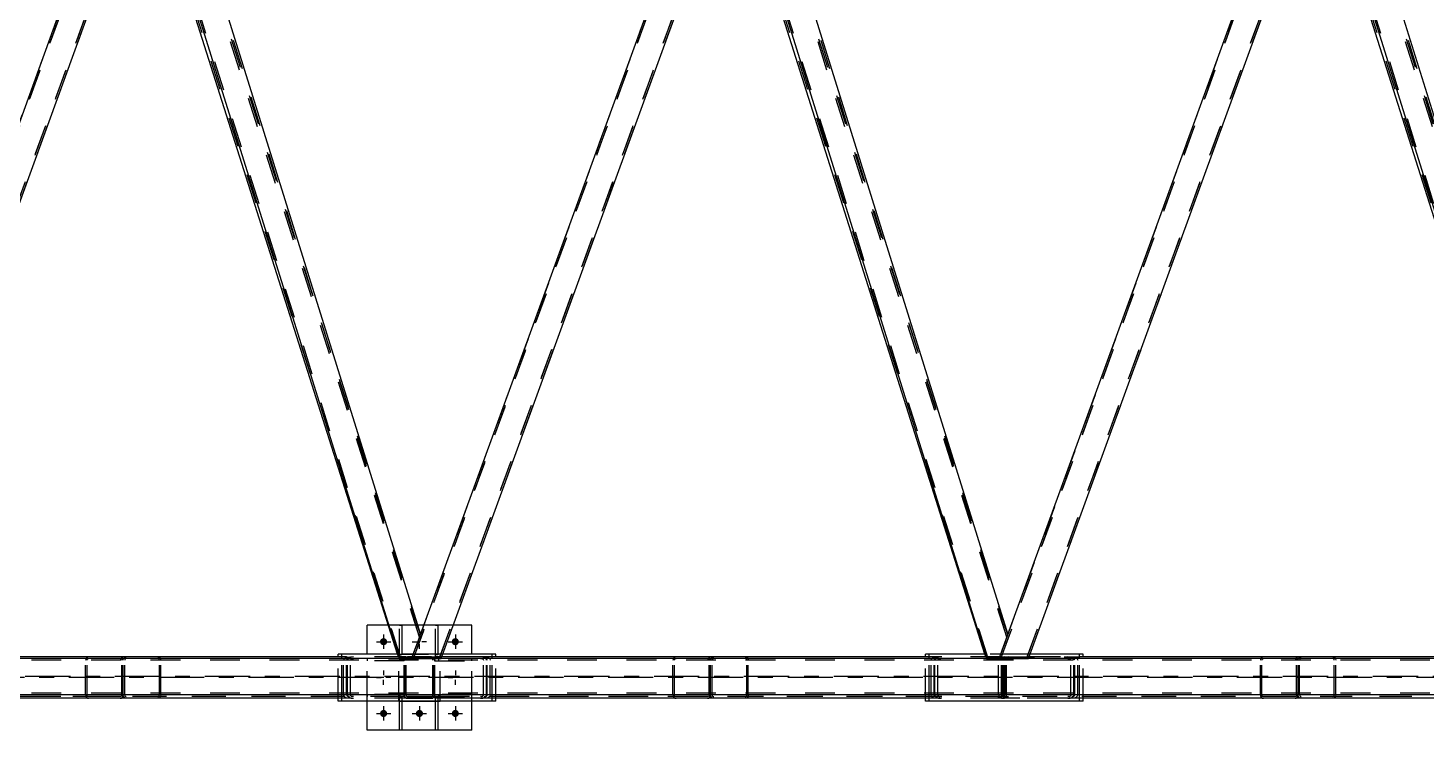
# Model space of a CAD drawing. Header units: millimetres. Extents: x -857 to 332, y -866 to -25.
# Drawn here: x 70.5 to 162.6, y -117.5 to -71.3 of the extents above; entities that cross this region are included whole.
import ezdxf

# ---------------------------------------------------------------- set-up
doc = ezdxf.new("R2010")
doc.units = ezdxf.units.MM
doc.linetypes.add('DXK_LINE_DOT2', pattern=[3.9198, 1.9599, -1.9599])
doc.linetypes.add('DXK_LINE_DOT3', pattern=[5.9187, 2.979, -0.9799, 0.9799, -0.9799])

# ---------------------------------------------------------------- blocks, each defined once
blk = doc.blocks.new('Part-570386455-10797 - 10439')
at = {"color": 7, "linetype": 'DXK_LINE_DOT2'}
for p, q in [((76.767, -58.637), (57.08, -112.728)), ((57.196, -112.728), (76.883, -58.637)), ((58.899, -112.728), (78.586, -58.637)), ((59.015, -112.728), (78.702, -58.637)), ((78.702, -58.637), (76.767, -58.637)), ((76.785, -58.637), (76.767, -58.637)), ((57.08, -112.728), (59.015, -112.728))]:
    blk.add_line(p, q, dxfattribs=at)
blk = doc.blocks.new('Part-570386455-10790 - 10439')
at = {"color": 2, "linetype": 'Continuous'}
for p, q in [((91.137, -112.546), (90.888, -112.546)), ((90.888, -112.728), (90.888, -112.546)), ((101.277, -112.546), (101.029, -112.546)), ((101.277, -112.728), (101.277, -112.546)), ((90.888, -115.637), (90.888, -115.455)), ((91.137, -115.637), (90.888, -115.637)), ((101.277, -115.637), (101.029, -115.637)), ((101.277, -115.637), (101.277, -115.455))]:
    blk.add_line(p, q, dxfattribs=at)
at = {"color": 7, "linetype": 'DXK_LINE_DOT2'}
for p, q in [((90.888, -115.455), (90.888, -112.728)), ((101.029, -112.546), (91.137, -112.546)), ((101.277, -115.455), (101.277, -112.728)), ((101.029, -115.637), (91.137, -115.637))]:
    blk.add_line(p, q, dxfattribs=at)
blk = doc.blocks.new('Bolt-570386455-10560 - 10439')
at = {"linetype": 'Continuous'}
for points in [[(94.121, -111.73, -1), (93.648, -111.73, -1)], [(98.848, -111.73, -1), (98.375, -111.73, -1)], [(94.121, -116.457, -1), (93.648, -116.457, -1)], [(96.485, -116.457, -1), (96.012, -116.457, -1)], [(98.848, -116.457, -1), (98.375, -116.457, -1)]]:
    blk.add_hatch(color=1, dxfattribs=at).paths.add_polyline_path(points)
at = {"color": 1, "linetype": 'Continuous'}
for p, q in [((93.885, -111.257), (93.885, -112.202)), ((96.248, -111.257), (96.248, -111.572)), ((98.612, -111.257), (98.612, -112.202)), ((93.412, -111.73), (94.357, -111.73)), ((95.775, -111.73), (96.09, -111.73)), ((96.248, -112.202), (96.248, -111.887)), ((96.721, -111.73), (96.406, -111.73)), ((98.139, -111.73), (99.085, -111.73)), ((93.412, -114.093), (93.727, -114.093)), ((93.885, -113.62), (93.885, -113.935)), ((94.357, -114.093), (94.042, -114.093)), ((98.139, -114.093), (98.454, -114.093)), ((98.612, -113.62), (98.612, -113.935)), ((99.085, -114.093), (98.77, -114.093)), ((93.885, -114.566), (93.885, -114.251)), ((98.612, -114.566), (98.612, -114.251)), ((93.885, -115.984), (93.885, -116.93)), ((96.248, -115.984), (96.248, -116.93)), ((98.612, -115.984), (98.612, -116.93)), ((93.412, -116.457), (94.357, -116.457)), ((95.775, -116.457), (96.721, -116.457)), ((98.139, -116.457), (99.085, -116.457))]:
    blk.add_line(p, q, dxfattribs=at)
blk = doc.blocks.new('Part-570386455-11320 - 10439')
at = {"color": 7, "linetype": 'DXK_LINE_DOT2'}
for p, q in [((94.885, -115.637), (94.885, -112.548)), ((94.885, -112.548), (97.612, -112.548)), ((97.612, -115.637), (97.612, -112.548))]:
    blk.add_line(p, q, dxfattribs=at)
at = {"color": 2, "linetype": 'Continuous'}
for p, q in [((94.885, -115.639), (94.885, -115.637)), ((94.885, -115.639), (97.612, -115.639)), ((97.612, -115.639), (97.612, -115.637))]:
    blk.add_line(p, q, dxfattribs=at)
blk = doc.blocks.new('Part-570386455-11356 - 10439')
at = {"color": 2, "linetype": 'Continuous'}
for p, q in [((94.815, -112.546), (91.137, -112.546)), ((91.137, -112.827), (91.137, -112.546)), ((101.029, -112.546), (97.778, -112.546)), ((101.029, -112.827), (101.029, -112.546)), ((91.137, -115.637), (91.137, -115.227)), ((101.029, -115.637), (91.137, -115.637)), ((101.029, -115.637), (101.029, -115.227))]:
    blk.add_line(p, q, dxfattribs=at)
at = {"color": 7, "linetype": 'DXK_LINE_DOT2'}
for p, q in [((91.137, -115.227), (91.137, -112.827)), ((97.778, -112.546), (94.815, -112.546)), ((101.029, -115.227), (101.029, -112.827))]:
    blk.add_line(p, q, dxfattribs=at)
blk = doc.blocks.new('Part-570386455-10721 - 10439')
at = {"color": 7, "linetype": 'DXK_LINE_DOT2'}
for p, q in [((94.942, -115.639), (94.942, -115.35)), ((94.942, -115.35), (95.088, -115.35)), ((94.942, -115.622), (95.088, -115.622)), ((95.088, -115.35), (95.088, -115.639))]:
    blk.add_line(p, q, dxfattribs=at)
at = {"color": 2, "linetype": 'Continuous'}
for p, q in [((94.942, -117.548), (94.942, -115.639)), ((95.088, -115.639), (95.087, -117.548)), ((95.087, -117.548), (94.942, -117.548))]:
    blk.add_line(p, q, dxfattribs=at)
blk = doc.blocks.new('Part-570386455-10749 - 10439')
at = {"color": 7, "linetype": 'DXK_LINE_DOT2'}
for p, q in [((154.162, -58.637), (134.474, -112.728)), ((134.591, -112.728), (154.278, -58.637)), ((136.293, -112.728), (155.981, -58.637)), ((136.409, -112.728), (156.097, -58.637)), ((156.097, -58.637), (154.162, -58.637)), ((154.18, -58.637), (154.162, -58.637)), ((134.474, -112.728), (136.409, -112.728))]:
    blk.add_line(p, q, dxfattribs=at)
blk = doc.blocks.new('Part-570386455-10867 - 10439')
at = {"color": 2, "linetype": 'Continuous'}
for p, q in [((280.406, -112.827), (-35.107, -112.827)), ((280.406, -115.227), (-35.107, -115.227))]:
    blk.add_line(p, q, dxfattribs=at)
at = {"color": 7, "linetype": 'DXK_LINE_DOT2'}
for p, q in [((280.406, -112.936), (-35.107, -112.936)), ((280.406, -115.118), (-35.107, -115.118))]:
    blk.add_line(p, q, dxfattribs=at)
at = {"color": 7, "linetype": 'DXK_LINE_DOT3'}
blk.add_line((280.406, -114.027), (-35.107, -114.027), dxfattribs=at)
blk = doc.blocks.new('Part-570386455-10750 - 10439')
at = {"color": 7, "linetype": 'DXK_LINE_DOT2'}
for p, q in [((115.465, -58.637), (95.777, -112.728)), ((95.893, -112.728), (115.581, -58.637)), ((97.596, -112.728), (117.283, -58.637)), ((97.712, -112.728), (117.399, -58.637)), ((117.399, -58.637), (115.465, -58.637)), ((115.482, -58.637), (115.465, -58.637)), ((95.777, -112.728), (97.712, -112.728))]:
    blk.add_line(p, q, dxfattribs=at)
blk = doc.blocks.new('Part-570386455-10755 - 10439')
at = {"color": 7, "linetype": 'DXK_LINE_DOT2'}
for p, q in [((57.16, -112.827), (77.214, -57.727)), ((58.862, -112.827), (78.917, -57.727)), ((78.33, -59.659), (79.033, -57.727)), ((57.044, -112.827), (57.618, -111.25)), ((57.044, -112.827), (58.978, -112.827))]:
    blk.add_line(p, q, dxfattribs=at)
at = {"color": 2, "linetype": 'Continuous'}
for p, q in [((57.618, -111.25), (77.098, -57.727)), ((79.033, -57.727), (77.098, -57.727)), ((58.978, -112.827), (78.33, -59.659))]:
    blk.add_line(p, q, dxfattribs=at)
blk = doc.blocks.new('Part-570386455-11159 - 10439')
at = {"color": 7, "linetype": 'DXK_LINE_DOT2'}
for p, q in [((117.399, -58.637), (116.869, -60.094)), ((118.314, -58.637), (117.399, -58.637)), ((134.944, -111.439), (118.2, -58.637)), ((135.005, -111.271), (118.314, -58.637)), ((133.674, -112.728), (116.93, -59.926)), ((134.474, -112.728), (135.005, -111.271)), ((133.56, -112.728), (133.502, -112.546)), ((133.56, -112.728), (134.474, -112.728))]:
    blk.add_line(p, q, dxfattribs=at)
at = {"color": 2, "linetype": 'Continuous'}
blk.add_line((133.502, -112.546), (116.869, -60.094), dxfattribs=at)
blk = doc.blocks.new('Part-570386455-10793 - 10439')
at = {"color": 2, "linetype": 'Continuous'}
for p, q in [((129.834, -112.546), (129.586, -112.546)), ((129.586, -112.728), (129.586, -112.546)), ((139.975, -112.546), (139.726, -112.546)), ((139.975, -112.728), (139.975, -112.546)), ((129.586, -115.637), (129.586, -115.455)), ((129.834, -115.637), (129.586, -115.637)), ((139.975, -115.637), (139.726, -115.637)), ((139.975, -115.637), (139.975, -115.455))]:
    blk.add_line(p, q, dxfattribs=at)
at = {"color": 7, "linetype": 'DXK_LINE_DOT2'}
for p, q in [((129.586, -115.455), (129.586, -112.728)), ((139.726, -112.546), (129.834, -112.546)), ((139.975, -115.455), (139.975, -112.728)), ((139.726, -115.637), (129.834, -115.637)), ((139.975, -115.455), (139.975, -115.438))]:
    blk.add_line(p, q, dxfattribs=at)
blk = doc.blocks.new('Part-570386455-10808 - 10439')
at = {"color": 2, "linetype": 'Continuous'}
for p, q in [((155.848, -59.321), (156.428, -57.727)), ((156.428, -57.727), (157.027, -57.727)), ((157.027, -57.727), (173.71, -111.25)), ((155.848, -59.321), (155.725, -59.659)), ((155.725, -59.659), (172.297, -112.827)), ((173.136, -112.827), (173.71, -111.25))]:
    blk.add_line(p, q, dxfattribs=at)
at = {"color": 7, "linetype": 'DXK_LINE_DOT2'}
for p, q in [((173.648, -111.419), (156.913, -57.727)), ((155.734, -59.634), (155.848, -59.321)), ((172.411, -112.827), (155.786, -59.49)), ((172.297, -112.827), (173.136, -112.827))]:
    blk.add_line(p, q, dxfattribs=at)
blk = doc.blocks.new('Part-570386455-10813 - 10439')
at = {"color": 2, "linetype": 'Continuous'}
for p, q in [((117.15, -59.321), (117.731, -57.727)), ((117.731, -57.727), (118.33, -57.727)), ((118.33, -57.727), (135.012, -111.25)), ((117.15, -59.321), (117.027, -59.659)), ((117.027, -59.659), (133.6, -112.827)), ((134.438, -112.827), (135.012, -111.25))]:
    blk.add_line(p, q, dxfattribs=at)
at = {"color": 7, "linetype": 'DXK_LINE_DOT2'}
for p, q in [((134.951, -111.419), (118.215, -57.727)), ((117.037, -59.634), (117.15, -59.321)), ((133.714, -112.827), (117.089, -59.49)), ((133.6, -112.827), (134.438, -112.827))]:
    blk.add_line(p, q, dxfattribs=at)
blk = doc.blocks.new('Part-570386455-10818 - 10439')
at = {"color": 2, "linetype": 'Continuous'}
for p, q in [((78.453, -59.321), (79.033, -57.727)), ((79.033, -57.727), (79.632, -57.727)), ((79.632, -57.727), (96.315, -111.25)), ((78.453, -59.321), (78.33, -59.659)), ((78.33, -59.659), (94.902, -112.827)), ((95.741, -112.827), (96.315, -111.25))]:
    blk.add_line(p, q, dxfattribs=at)
at = {"color": 7, "linetype": 'DXK_LINE_DOT2'}
for p, q in [((96.253, -111.419), (79.518, -57.727)), ((78.339, -59.634), (78.453, -59.321)), ((95.017, -112.827), (78.391, -59.49)), ((94.902, -112.827), (95.741, -112.827))]:
    blk.add_line(p, q, dxfattribs=at)
blk = doc.blocks.new('Part-570386455-10843 - 10439')
at = {"color": 7, "linetype": 'DXK_LINE_DOT2'}
for p, q in [((134.554, -112.827), (154.609, -57.727)), ((136.257, -112.827), (156.312, -57.727)), ((155.725, -59.659), (156.428, -57.727)), ((134.438, -112.827), (135.012, -111.25)), ((134.438, -112.827), (136.373, -112.827))]:
    blk.add_line(p, q, dxfattribs=at)
at = {"color": 2, "linetype": 'Continuous'}
for p, q in [((135.012, -111.25), (154.493, -57.727)), ((156.428, -57.727), (154.493, -57.727)), ((136.373, -112.827), (155.725, -59.659))]:
    blk.add_line(p, q, dxfattribs=at)
blk = doc.blocks.new('Part-570386455-10848 - 10439')
at = {"color": 7, "linetype": 'DXK_LINE_DOT2'}
for p, q in [((95.857, -112.827), (115.912, -57.727)), ((97.56, -112.827), (117.614, -57.727)), ((117.027, -59.659), (117.731, -57.727)), ((95.741, -112.827), (96.315, -111.25)), ((95.741, -112.827), (97.676, -112.827))]:
    blk.add_line(p, q, dxfattribs=at)
at = {"color": 2, "linetype": 'Continuous'}
for p, q in [((96.315, -111.25), (115.796, -57.727)), ((117.731, -57.727), (115.796, -57.727)), ((97.676, -112.827), (117.027, -59.659))]:
    blk.add_line(p, q, dxfattribs=at)
blk = doc.blocks.new('Part-570386455-10851 - 10439')
at = {"color": 7, "linetype": 'DXK_LINE_DOT2'}
for p, q in [((95.248, -112.839), (92.794, -112.839)), ((92.794, -112.839), (92.794, -112.984)), ((95.248, -112.984), (92.794, -112.984)), ((94.975, -112.984), (94.975, -112.839)), ((95.248, -112.984), (95.248, -112.839))]:
    blk.add_line(p, q, dxfattribs=at)
blk = doc.blocks.new('Part-570386455-11245 - 10439')
at = {"color": 7, "linetype": 'DXK_LINE_DOT2'}
for p, q in [((115.431, -112.946), (115.447, -112.862)), ((115.431, -115.227), (115.431, -112.946)), ((115.447, -112.862), (115.468, -112.827)), ((115.538, -112.904), (115.531, -112.946)), ((115.531, -115.237), (115.531, -112.946)), ((115.56, -112.869), (115.538, -112.904)), ((115.592, -112.845), (115.56, -112.869)), ((115.63, -112.837), (115.592, -112.845)), ((134.582, -112.837), (115.63, -112.837)), ((117.714, -112.728), (117.79, -112.744)), ((117.752, -112.845), (117.714, -112.837)), ((117.785, -112.869), (117.752, -112.845)), ((117.806, -112.904), (117.785, -112.869)), ((117.79, -112.744), (117.855, -112.792)), ((117.814, -112.946), (117.806, -112.904)), ((117.814, -115.237), (117.814, -112.946)), ((117.855, -112.792), (117.898, -112.862)), ((117.898, -112.862), (117.913, -112.946)), ((117.913, -115.237), (117.913, -112.946)), ((134.582, -112.728), (129.834, -112.728)), ((130.228, -112.862), (130.198, -112.946)), ((130.198, -115.237), (130.198, -112.946)), ((130.396, -112.946), (130.411, -112.904)), ((130.396, -115.237), (130.396, -112.946)), ((130.595, -112.728), (130.443, -112.744)), ((130.519, -112.845), (130.595, -112.837)), ((134.4, -112.837), (134.4, -112.728)), ((134.658, -112.744), (134.582, -112.728)), ((134.582, -112.837), (134.62, -112.845)), ((134.62, -112.845), (134.652, -112.869)), ((134.652, -112.869), (134.673, -112.904)), ((134.722, -112.792), (134.658, -112.744)), ((134.673, -112.904), (134.681, -112.946)), ((134.681, -115.237), (134.681, -112.946)), ((134.765, -112.862), (134.722, -112.792)), ((134.78, -112.946), (134.765, -112.862)), ((134.78, -115.237), (134.78, -112.946)), ((115.531, -115.237), (115.538, -115.279)), ((115.538, -115.279), (115.56, -115.314)), ((115.56, -115.314), (115.592, -115.338)), ((115.592, -115.338), (115.63, -115.346)), ((134.582, -115.346), (115.63, -115.346)), ((117.714, -115.346), (117.752, -115.338)), ((117.79, -115.438), (117.714, -115.455)), ((117.752, -115.338), (117.785, -115.314)), ((117.785, -115.314), (117.806, -115.279)), ((117.855, -115.391), (117.79, -115.438)), ((117.806, -115.279), (117.814, -115.237)), ((117.898, -115.32), (117.855, -115.391)), ((117.913, -115.237), (117.898, -115.32)), ((134.582, -115.455), (129.834, -115.455)), ((130.198, -115.237), (130.228, -115.32)), ((130.411, -115.279), (130.396, -115.237)), ((130.443, -115.438), (130.595, -115.455)), ((130.595, -115.346), (130.519, -115.338)), ((134.4, -115.455), (134.4, -115.346)), ((134.62, -115.338), (134.582, -115.346)), ((134.582, -115.455), (134.658, -115.438)), ((134.652, -115.314), (134.62, -115.338)), ((134.673, -115.279), (134.652, -115.314)), ((134.658, -115.438), (134.722, -115.391)), ((134.681, -115.237), (134.673, -115.279)), ((134.722, -115.391), (134.765, -115.32)), ((134.765, -115.32), (134.78, -115.237))]:
    blk.add_line(p, q, dxfattribs=at)
at = {"color": 2, "linetype": 'Continuous'}
for p, q in [((115.468, -112.827), (115.49, -112.792)), ((115.49, -112.792), (115.554, -112.744)), ((115.554, -112.744), (115.63, -112.728)), ((129.834, -112.728), (115.63, -112.728)), ((115.431, -115.237), (115.431, -115.227)), ((115.447, -115.32), (115.431, -115.237)), ((115.49, -115.391), (115.447, -115.32)), ((115.554, -115.438), (115.49, -115.391)), ((115.63, -115.455), (115.554, -115.438)), ((129.834, -115.455), (115.63, -115.455))]:
    blk.add_line(p, q, dxfattribs=at)
at = {"color": 7, "linetype": 'DXK_LINE_DOT2'}
for centre, radius, start, end in [((130.504, -113.111), 0.371, 99.51817, 138.06377), ((130.549, -113.028), 0.186, 99.51817, 138.06377), ((130.504, -115.072), 0.371, 221.9362, 260.4818), ((130.549, -115.154), 0.186, 221.9362, 260.4818)]:
    blk.add_arc(centre, radius, start, end, dxfattribs=at)
blk = doc.blocks.new('Part-570386455-10854 - 10439')
at = {"color": 7, "linetype": 'DXK_LINE_DOT2'}
for p, q in [((95.248, -115.202), (92.794, -115.202)), ((92.794, -115.202), (92.794, -115.348)), ((95.248, -115.348), (92.794, -115.348)), ((94.975, -115.348), (94.975, -115.202)), ((95.248, -115.348), (95.248, -115.202))]:
    blk.add_line(p, q, dxfattribs=at)
blk = doc.blocks.new('Part-570386455-10857 - 10439')
at = {"color": 2, "linetype": 'Continuous'}
for p, q in [((94.2, -110.639), (92.794, -110.639)), ((92.794, -112.546), (92.794, -110.639)), ((96.538, -110.639), (96.125, -110.639)), ((99.703, -110.639), (98.472, -110.639)), ((99.703, -112.546), (99.703, -110.639)), ((92.794, -117.548), (92.794, -115.637)), ((99.703, -117.548), (99.703, -115.637)), ((99.703, -117.548), (92.794, -117.548))]:
    blk.add_line(p, q, dxfattribs=at)
at = {"color": 7, "linetype": 'DXK_LINE_DOT2'}
for p, q in [((96.125, -110.639), (94.2, -110.639)), ((98.472, -110.639), (96.538, -110.639)), ((92.794, -115.637), (92.794, -112.546)), ((99.703, -115.637), (99.703, -112.546))]:
    blk.add_line(p, q, dxfattribs=at)
blk = doc.blocks.new('Part-570386455-10868 - 10439')
at = {"color": 7, "linetype": 'DXK_LINE_DOT2'}
for p, q in [((279.212, -112.837), (-35.107, -112.837)), ((256.067, -112.728), (-25.204, -112.728)), ((279.212, -115.346), (-35.107, -115.346)), ((256.067, -115.455), (-25.204, -115.455))]:
    blk.add_line(p, q, dxfattribs=at)
at = {"color": 7, "linetype": 'DXK_LINE_DOT3'}
blk.add_line((289.212, -114.091), (-35.107, -114.091), dxfattribs=at)
blk = doc.blocks.new('Part-570386455-10883 - 10439')
at = {"color": 7, "linetype": 'DXK_LINE_DOT2'}
for p, q in [((95.254, -112.921), (95.248, -112.948)), ((95.248, -112.948), (95.254, -112.921)), ((95.248, -115.239), (95.248, -112.948)), ((95.265, -112.864), (95.254, -112.921)), ((95.254, -112.921), (95.265, -112.864)), ((95.366, -112.906), (95.357, -112.948)), ((95.357, -115.239), (95.357, -112.948)), ((95.389, -112.871), (95.366, -112.906)), ((95.466, -112.73), (95.383, -112.746)), ((95.383, -112.746), (95.466, -112.73)), ((95.425, -112.847), (95.389, -112.871)), ((95.466, -112.839), (95.425, -112.847)), ((97.03, -112.73), (95.466, -112.73)), ((97.03, -112.839), (95.466, -112.839)), ((97.113, -112.746), (97.03, -112.73)), ((97.03, -112.73), (97.113, -112.746)), ((97.072, -112.847), (97.03, -112.839)), ((97.107, -112.871), (97.072, -112.847)), ((97.131, -112.906), (97.107, -112.871)), ((97.139, -112.948), (97.131, -112.906)), ((97.139, -115.239), (97.139, -112.948)), ((97.248, -112.948), (97.232, -112.864)), ((97.232, -112.864), (97.248, -112.948)), ((97.248, -115.239), (97.248, -112.948)), ((95.248, -115.239), (95.265, -115.322)), ((95.265, -115.322), (95.248, -115.239)), ((95.357, -115.239), (95.366, -115.28)), ((95.366, -115.28), (95.389, -115.316)), ((95.383, -115.44), (95.466, -115.457)), ((95.466, -115.457), (95.383, -115.44)), ((95.389, -115.316), (95.425, -115.339)), ((95.425, -115.339), (95.466, -115.348)), ((97.03, -115.348), (95.466, -115.348)), ((97.03, -115.457), (95.466, -115.457)), ((97.03, -115.348), (97.072, -115.339)), ((97.03, -115.457), (97.113, -115.44)), ((97.113, -115.44), (97.03, -115.457)), ((97.072, -115.339), (97.107, -115.316)), ((97.107, -115.316), (97.131, -115.28)), ((97.131, -115.28), (97.139, -115.239)), ((97.232, -115.322), (97.248, -115.239)), ((97.248, -115.239), (97.232, -115.322))]:
    blk.add_line(p, q, dxfattribs=at)
at = {"color": 7, "linetype": 'DXK_LINE_DOT3'}
blk.add_line((96.248, -114.093), (96.248, -114.093), dxfattribs=at)
at = {"color": 7, "linetype": 'DXK_LINE_DOT2'}
for centre, start, end in [((95.466, -112.948), 112.49999, 157.49999), ((95.466, -112.948), 112.49999, 157.49999), ((97.03, -112.948), 22.49999, 67.49999), ((97.03, -112.948), 22.49999, 67.49999), ((95.466, -115.239), 202.49999, 247.49999), ((95.466, -115.239), 202.49999, 247.49999), ((97.03, -115.239), 292.49999, 337.49999), ((97.03, -115.239), 292.49999, 337.49999)]:
    blk.add_arc(centre, 0.218, start, end, dxfattribs=at)
blk = doc.blocks.new('Part-570386455-10907 - 10439')
at = {"color": 7, "linetype": 'DXK_LINE_DOT2'}
for p, q in [((97.306, -115.639), (97.306, -115.35)), ((97.306, -115.35), (97.451, -115.35)), ((97.306, -115.622), (97.451, -115.622)), ((97.451, -115.35), (97.451, -115.639))]:
    blk.add_line(p, q, dxfattribs=at)
at = {"color": 2, "linetype": 'Continuous'}
for p, q in [((97.306, -117.548), (97.306, -115.639)), ((97.451, -115.639), (97.451, -117.548)), ((97.451, -117.548), (97.306, -117.548))]:
    blk.add_line(p, q, dxfattribs=at)
blk = doc.blocks.new('Part-570386455-10913 - 10439')
at = {"color": 7, "linetype": 'DXK_LINE_DOT2'}
for p, q in [((97.306, -112.84), (97.306, -110.639)), ((97.306, -110.639), (97.451, -110.639)), ((97.451, -110.639), (97.451, -112.84)), ((97.306, -112.568), (97.451, -112.568)), ((97.451, -112.84), (97.306, -112.84))]:
    blk.add_line(p, q, dxfattribs=at)
blk = doc.blocks.new('Part-570386455-10916 - 10439')
at = {"color": 7, "linetype": 'DXK_LINE_DOT2'}
for p, q in [((94.942, -112.84), (94.942, -110.639)), ((94.942, -110.639), (95.087, -110.639)), ((95.087, -110.639), (95.087, -112.84)), ((94.942, -112.568), (95.087, -112.568)), ((95.087, -112.84), (94.942, -112.84))]:
    blk.add_line(p, q, dxfattribs=at)
blk = doc.blocks.new('Part-570386455-10919 - 10439')
at = {"color": 7, "linetype": 'DXK_LINE_DOT2'}
for p, q in [((99.703, -112.839), (97.248, -112.839)), ((97.248, -112.839), (97.248, -112.984)), ((97.248, -112.984), (99.703, -112.984)), ((97.521, -112.984), (97.521, -112.839)), ((99.703, -112.984), (99.703, -112.839))]:
    blk.add_line(p, q, dxfattribs=at)
blk = doc.blocks.new('Part-570386455-10922 - 10439')
at = {"color": 7, "linetype": 'DXK_LINE_DOT2'}
for p, q in [((99.703, -115.202), (97.248, -115.202)), ((97.248, -115.202), (97.248, -115.348)), ((97.248, -115.348), (99.703, -115.348)), ((97.521, -115.348), (97.521, -115.202)), ((99.703, -115.348), (99.703, -115.202))]:
    blk.add_line(p, q, dxfattribs=at)
blk = doc.blocks.new('Part-570386455-11072 - 10439')
at = {"color": 7, "linetype": 'DXK_LINE_DOT2'}
for p, q in [((95.27, -112.864), (95.254, -112.948)), ((95.254, -112.948), (95.27, -112.864)), ((95.254, -115.239), (95.254, -112.948)), ((95.371, -112.906), (95.363, -112.948)), ((95.363, -115.239), (95.363, -112.948)), ((95.395, -112.871), (95.371, -112.906)), ((95.472, -112.73), (95.388, -112.746)), ((95.388, -112.746), (95.472, -112.73)), ((95.43, -112.847), (95.395, -112.871)), ((95.472, -112.839), (95.43, -112.847)), ((95.472, -112.73), (97.035, -112.73)), ((95.472, -112.73), (97.035, -112.73)), ((95.472, -112.839), (97.035, -112.839)), ((97.035, -112.839), (95.472, -112.839)), ((97.119, -112.746), (97.035, -112.73)), ((97.035, -112.73), (97.119, -112.746)), ((97.077, -112.847), (97.035, -112.839)), ((97.113, -112.871), (97.077, -112.847)), ((97.136, -112.906), (97.113, -112.871)), ((97.144, -112.948), (97.136, -112.906)), ((97.144, -115.239), (97.144, -112.948)), ((97.254, -112.948), (97.237, -112.864)), ((97.237, -112.864), (97.254, -112.948)), ((97.254, -115.239), (97.254, -112.948)), ((95.254, -115.239), (95.27, -115.322)), ((95.27, -115.322), (95.254, -115.239)), ((95.363, -115.239), (95.371, -115.28)), ((95.371, -115.28), (95.395, -115.316)), ((95.388, -115.44), (95.472, -115.457)), ((95.472, -115.457), (95.388, -115.44)), ((95.395, -115.316), (95.43, -115.339)), ((95.43, -115.339), (95.472, -115.348)), ((95.472, -115.348), (97.035, -115.348)), ((95.472, -115.348), (97.035, -115.348)), ((95.472, -115.457), (97.035, -115.457)), ((95.472, -115.457), (97.035, -115.457)), ((97.035, -115.348), (97.077, -115.339)), ((97.035, -115.457), (97.119, -115.44)), ((97.119, -115.44), (97.035, -115.457)), ((97.077, -115.339), (97.113, -115.316)), ((97.113, -115.316), (97.136, -115.28)), ((97.136, -115.28), (97.144, -115.239)), ((97.237, -115.322), (97.254, -115.239)), ((97.254, -115.239), (97.237, -115.322))]:
    blk.add_line(p, q, dxfattribs=at)
for centre, start, end in [((95.472, -112.948), 112.49999, 157.49999), ((95.472, -112.948), 112.49999, 157.49999), ((97.035, -112.948), 22.49999, 67.49999), ((97.035, -112.948), 22.49999, 67.49999), ((95.472, -115.239), 202.49999, 247.49999), ((95.472, -115.239), 202.49999, 247.49999), ((97.035, -115.239), 292.49999, 337.49999), ((97.035, -115.239), 292.49999, 337.49999)]:
    blk.add_arc(centre, 0.218, start, end, dxfattribs=at)
blk = doc.blocks.new('Part-570386455-11133 - 10439')
at = {"color": 7, "linetype": 'DXK_LINE_DOT2'}
for p, q in [((76.734, -112.946), (76.749, -112.862)), ((76.734, -115.227), (76.734, -112.946)), ((76.749, -112.862), (76.771, -112.827)), ((76.841, -112.904), (76.833, -112.946)), ((76.833, -115.237), (76.833, -112.946)), ((76.862, -112.869), (76.841, -112.904)), ((76.895, -112.845), (76.862, -112.869)), ((76.933, -112.837), (76.895, -112.845)), ((95.254, -112.837), (76.933, -112.837)), ((79.017, -112.728), (79.093, -112.744)), ((79.055, -112.845), (79.017, -112.837)), ((79.087, -112.869), (79.055, -112.845)), ((79.109, -112.904), (79.087, -112.869)), ((79.093, -112.744), (79.157, -112.792)), ((79.116, -112.946), (79.109, -112.904)), ((79.116, -115.237), (79.116, -112.946)), ((79.157, -112.792), (79.2, -112.862)), ((79.2, -112.862), (79.215, -112.946)), ((79.215, -115.237), (79.215, -112.946)), ((95.254, -112.728), (91.137, -112.728)), ((91.53, -112.862), (91.5, -112.946)), ((91.5, -115.237), (91.5, -112.946)), ((91.699, -112.946), (91.714, -112.904)), ((91.699, -115.237), (91.699, -112.946)), ((91.897, -112.728), (91.745, -112.744)), ((91.821, -112.845), (91.897, -112.837)), ((95.254, -115.455), (95.254, -112.728)), ((76.833, -115.237), (76.841, -115.279)), ((76.841, -115.279), (76.862, -115.314)), ((76.862, -115.314), (76.895, -115.338)), ((76.895, -115.338), (76.933, -115.346)), ((95.254, -115.346), (76.933, -115.346)), ((79.017, -115.346), (79.055, -115.338)), ((79.093, -115.438), (79.017, -115.455)), ((79.055, -115.338), (79.087, -115.314)), ((79.087, -115.314), (79.109, -115.279)), ((79.157, -115.391), (79.093, -115.438)), ((79.109, -115.279), (79.116, -115.237)), ((79.2, -115.32), (79.157, -115.391)), ((79.215, -115.237), (79.2, -115.32)), ((95.254, -115.455), (91.137, -115.455)), ((91.5, -115.237), (91.53, -115.32)), ((91.714, -115.279), (91.699, -115.237)), ((91.745, -115.438), (91.897, -115.455)), ((91.897, -115.346), (91.821, -115.338))]:
    blk.add_line(p, q, dxfattribs=at)
at = {"color": 2, "linetype": 'Continuous'}
for p, q in [((76.771, -112.827), (76.792, -112.792)), ((76.792, -112.792), (76.857, -112.744)), ((76.857, -112.744), (76.933, -112.728)), ((91.137, -112.728), (76.933, -112.728)), ((76.734, -115.237), (76.734, -115.227)), ((76.749, -115.32), (76.734, -115.237)), ((76.792, -115.391), (76.749, -115.32)), ((76.857, -115.438), (76.792, -115.391)), ((76.933, -115.455), (76.857, -115.438)), ((91.137, -115.455), (76.933, -115.455))]:
    blk.add_line(p, q, dxfattribs=at)
at = {"color": 7, "linetype": 'DXK_LINE_DOT2'}
for centre, radius, start, end in [((91.807, -113.111), 0.371, 99.51817, 138.06377), ((91.852, -113.028), 0.186, 99.51817, 138.06377), ((91.807, -115.072), 0.371, 221.9362, 260.4818), ((91.852, -115.154), 0.186, 221.9362, 260.4818)]:
    blk.add_arc(centre, radius, start, end, dxfattribs=at)
blk = doc.blocks.new('Part-570386455-11158 - 10439')
at = {"color": 7, "linetype": 'DXK_LINE_DOT2'}
for p, q in [((78.702, -58.637), (78.172, -60.094)), ((79.617, -58.637), (78.702, -58.637)), ((96.246, -111.439), (79.503, -58.637)), ((96.307, -111.271), (79.617, -58.637)), ((94.977, -112.728), (78.233, -59.926)), ((95.777, -112.728), (96.307, -111.271)), ((94.862, -112.728), (94.804, -112.546)), ((94.862, -112.728), (95.777, -112.728))]:
    blk.add_line(p, q, dxfattribs=at)
at = {"color": 2, "linetype": 'Continuous'}
blk.add_line((94.804, -112.546), (78.172, -60.094), dxfattribs=at)
blk = doc.blocks.new('Part-570386455-11160 - 10439')
at = {"color": 7, "linetype": 'DXK_LINE_DOT2'}
for p, q in [((156.097, -58.637), (155.567, -60.094)), ((157.012, -58.637), (156.097, -58.637)), ((173.641, -111.439), (156.897, -58.637)), ((173.702, -111.271), (157.012, -58.637)), ((172.371, -112.728), (155.628, -59.926)), ((173.172, -112.728), (173.702, -111.271)), ((172.257, -112.728), (172.199, -112.546)), ((172.257, -112.728), (173.172, -112.728))]:
    blk.add_line(p, q, dxfattribs=at)
at = {"color": 2, "linetype": 'Continuous'}
blk.add_line((172.199, -112.546), (155.567, -60.094), dxfattribs=at)
blk = doc.blocks.new('Part-570386455-11192 - 10439')
at = {"color": 7, "linetype": 'DXK_LINE_DOT2'}
for p, q in [((134.78, -112.946), (134.795, -112.862)), ((134.78, -115.237), (134.78, -112.946)), ((134.795, -112.862), (134.838, -112.792)), ((134.838, -112.792), (134.903, -112.744)), ((134.887, -112.904), (134.879, -112.946)), ((134.879, -115.237), (134.879, -112.946)), ((134.905, -112.869), (134.887, -112.904)), ((134.903, -112.744), (134.912, -112.742)), ((134.969, -112.845), (134.905, -112.869)), ((134.905, -115.314), (134.905, -112.869)), ((135.045, -112.728), (134.912, -112.742)), ((134.912, -115.44), (134.912, -112.742)), ((135.045, -112.837), (134.969, -112.845)), ((153.93, -112.728), (135.045, -112.728)), ((153.93, -112.837), (135.045, -112.837)), ((139.214, -112.728), (139.366, -112.744)), ((139.29, -112.845), (139.214, -112.837)), ((139.413, -112.946), (139.397, -112.904)), ((139.413, -115.237), (139.413, -112.946)), ((139.581, -112.862), (139.611, -112.946)), ((139.611, -115.237), (139.611, -112.946)), ((151.663, -112.862), (151.647, -112.946)), ((151.647, -115.237), (151.647, -112.946)), ((151.706, -112.792), (151.663, -112.862)), ((151.77, -112.744), (151.706, -112.792)), ((151.747, -112.946), (151.754, -112.904)), ((151.747, -115.237), (151.747, -112.946)), ((151.754, -112.904), (151.776, -112.869)), ((151.846, -112.728), (151.77, -112.744)), ((151.776, -112.869), (151.808, -112.845)), ((151.808, -112.845), (151.846, -112.837)), ((154.006, -112.744), (153.93, -112.728)), ((153.93, -112.837), (153.968, -112.845)), ((153.968, -112.845), (154.001, -112.869)), ((154.001, -112.869), (154.022, -112.904)), ((154.071, -112.792), (154.006, -112.744)), ((154.022, -112.904), (154.03, -112.946)), ((154.03, -115.237), (154.03, -112.946)), ((154.114, -112.862), (154.071, -112.792)), ((154.129, -112.946), (154.114, -112.862)), ((154.129, -115.237), (154.129, -112.946)), ((134.795, -115.32), (134.78, -115.237)), ((134.838, -115.391), (134.795, -115.32)), ((134.903, -115.438), (134.838, -115.391)), ((134.879, -115.237), (134.887, -115.279)), ((134.887, -115.279), (134.905, -115.314)), ((134.912, -115.44), (134.903, -115.438)), ((134.905, -115.314), (134.969, -115.338)), ((135.045, -115.455), (134.912, -115.44)), ((134.969, -115.338), (135.045, -115.346)), ((153.93, -115.346), (135.045, -115.346)), ((153.93, -115.455), (135.045, -115.455)), ((139.214, -115.346), (139.29, -115.338)), ((139.366, -115.438), (139.214, -115.455)), ((139.397, -115.279), (139.413, -115.237)), ((139.611, -115.237), (139.581, -115.32)), ((151.647, -115.237), (151.663, -115.32)), ((151.663, -115.32), (151.706, -115.391)), ((151.706, -115.391), (151.77, -115.438)), ((151.754, -115.279), (151.747, -115.237)), ((151.776, -115.314), (151.754, -115.279)), ((151.77, -115.438), (151.846, -115.455)), ((151.808, -115.338), (151.776, -115.314)), ((151.846, -115.346), (151.808, -115.338)), ((153.968, -115.338), (153.93, -115.346)), ((153.93, -115.455), (154.006, -115.438)), ((154.001, -115.314), (153.968, -115.338)), ((154.022, -115.279), (154.001, -115.314)), ((154.006, -115.438), (154.071, -115.391)), ((154.03, -115.237), (154.022, -115.279)), ((154.071, -115.391), (154.114, -115.32)), ((154.114, -115.32), (154.129, -115.237))]:
    blk.add_line(p, q, dxfattribs=at)
for centre, radius, start, end in [((139.259, -113.028), 0.186, 41.9362, 80.4818), ((139.305, -113.111), 0.371, 41.9362, 80.4818), ((139.259, -115.154), 0.186, 279.51817, 318.06377), ((139.305, -115.072), 0.371, 279.51817, 318.06377)]:
    blk.add_arc(centre, radius, start, end, dxfattribs=at)
blk = doc.blocks.new('Part-570386455-11193 - 10439')
at = {"color": 7, "linetype": 'DXK_LINE_DOT2'}
for p, q in [((97.254, -115.455), (97.254, -112.728)), ((115.233, -112.728), (97.254, -112.728)), ((115.233, -112.837), (97.254, -112.837)), ((100.517, -112.728), (100.669, -112.744)), ((100.593, -112.845), (100.517, -112.837)), ((100.715, -112.946), (100.7, -112.904)), ((100.715, -115.237), (100.715, -112.946)), ((100.883, -112.862), (100.914, -112.946)), ((100.914, -115.237), (100.914, -112.946)), ((112.965, -112.862), (112.95, -112.946)), ((112.95, -115.237), (112.95, -112.946)), ((113.008, -112.792), (112.965, -112.862)), ((113.073, -112.744), (113.008, -112.792)), ((113.049, -112.946), (113.057, -112.904)), ((113.049, -115.237), (113.049, -112.946)), ((113.057, -112.904), (113.078, -112.869)), ((113.149, -112.728), (113.073, -112.744)), ((113.078, -112.869), (113.111, -112.845)), ((113.111, -112.845), (113.149, -112.837)), ((115.309, -112.744), (115.233, -112.728)), ((115.233, -112.837), (115.271, -112.845)), ((115.271, -112.845), (115.303, -112.869)), ((115.303, -112.869), (115.325, -112.904)), ((115.373, -112.792), (115.309, -112.744)), ((115.325, -112.904), (115.332, -112.946)), ((115.332, -115.237), (115.332, -112.946)), ((115.416, -112.862), (115.373, -112.792)), ((115.431, -112.946), (115.416, -112.862)), ((115.431, -115.237), (115.431, -112.946)), ((115.233, -115.346), (97.254, -115.346)), ((115.233, -115.455), (97.254, -115.455)), ((100.517, -115.346), (100.593, -115.338)), ((100.669, -115.438), (100.517, -115.455)), ((100.7, -115.279), (100.715, -115.237)), ((100.914, -115.237), (100.883, -115.32)), ((112.95, -115.237), (112.965, -115.32)), ((112.965, -115.32), (113.008, -115.391)), ((113.008, -115.391), (113.073, -115.438)), ((113.057, -115.279), (113.049, -115.237)), ((113.078, -115.314), (113.057, -115.279)), ((113.073, -115.438), (113.149, -115.455)), ((113.111, -115.338), (113.078, -115.314)), ((113.149, -115.346), (113.111, -115.338)), ((115.271, -115.338), (115.233, -115.346)), ((115.233, -115.455), (115.309, -115.438)), ((115.303, -115.314), (115.271, -115.338)), ((115.325, -115.279), (115.303, -115.314)), ((115.309, -115.438), (115.373, -115.391)), ((115.332, -115.237), (115.325, -115.279)), ((115.373, -115.391), (115.416, -115.32)), ((115.416, -115.32), (115.431, -115.237))]:
    blk.add_line(p, q, dxfattribs=at)
for centre, radius, start, end in [((100.562, -113.028), 0.186, 41.9362, 80.4818), ((100.607, -113.111), 0.371, 41.9362, 80.4818), ((100.562, -115.154), 0.186, 279.51817, 318.06377), ((100.607, -115.072), 0.371, 279.51817, 318.06377)]:
    blk.add_arc(centre, radius, start, end, dxfattribs=at)
blk = doc.blocks.new('Part-570386455-11196 - 10439')
at = {"color": 7, "linetype": 'DXK_LINE_DOT2'}
for p, q in [((57.385, -112.946), (57.401, -112.862)), ((57.385, -115.237), (57.385, -112.946)), ((57.401, -112.862), (57.444, -112.792)), ((57.444, -112.792), (57.508, -112.744)), ((57.492, -112.904), (57.485, -112.946)), ((57.485, -115.237), (57.485, -112.946)), ((57.51, -112.869), (57.492, -112.904)), ((57.508, -112.744), (57.517, -112.742)), ((57.575, -112.845), (57.51, -112.869)), ((57.51, -115.314), (57.51, -112.869)), ((57.651, -112.728), (57.517, -112.742)), ((57.517, -115.44), (57.517, -112.742)), ((57.651, -112.837), (57.575, -112.845)), ((76.536, -112.728), (57.651, -112.728)), ((76.536, -112.837), (57.651, -112.837)), ((61.819, -112.728), (61.971, -112.744)), ((61.895, -112.845), (61.819, -112.837)), ((62.018, -112.946), (62.003, -112.904)), ((62.018, -115.237), (62.018, -112.946)), ((62.186, -112.862), (62.216, -112.946)), ((62.216, -115.237), (62.216, -112.946)), ((74.268, -112.862), (74.253, -112.946)), ((74.253, -115.237), (74.253, -112.946)), ((74.311, -112.792), (74.268, -112.862)), ((74.375, -112.744), (74.311, -112.792)), ((74.352, -112.946), (74.36, -112.904)), ((74.352, -115.237), (74.352, -112.946)), ((74.36, -112.904), (74.381, -112.869)), ((74.451, -112.728), (74.375, -112.744)), ((74.381, -112.869), (74.413, -112.845)), ((74.413, -112.845), (74.451, -112.837)), ((76.612, -112.744), (76.536, -112.728)), ((76.536, -112.837), (76.574, -112.845)), ((76.574, -112.845), (76.606, -112.869)), ((76.606, -112.869), (76.627, -112.904)), ((76.676, -112.792), (76.612, -112.744)), ((76.627, -112.904), (76.635, -112.946)), ((76.635, -115.237), (76.635, -112.946)), ((76.719, -112.862), (76.676, -112.792)), ((76.734, -112.946), (76.719, -112.862)), ((76.734, -115.237), (76.734, -112.946)), ((57.401, -115.32), (57.385, -115.237)), ((57.444, -115.391), (57.401, -115.32)), ((57.508, -115.438), (57.444, -115.391)), ((57.485, -115.237), (57.492, -115.279)), ((57.492, -115.279), (57.51, -115.314)), ((57.517, -115.44), (57.508, -115.438)), ((57.51, -115.314), (57.575, -115.338)), ((57.651, -115.455), (57.517, -115.44)), ((57.575, -115.338), (57.651, -115.346)), ((76.536, -115.346), (57.651, -115.346)), ((76.536, -115.455), (57.651, -115.455)), ((61.819, -115.346), (61.895, -115.338)), ((61.971, -115.438), (61.819, -115.455)), ((62.003, -115.279), (62.018, -115.237)), ((62.216, -115.237), (62.186, -115.32)), ((74.253, -115.237), (74.268, -115.32)), ((74.268, -115.32), (74.311, -115.391)), ((74.311, -115.391), (74.375, -115.438)), ((74.36, -115.279), (74.352, -115.237)), ((74.381, -115.314), (74.36, -115.279)), ((74.375, -115.438), (74.451, -115.455)), ((74.413, -115.338), (74.381, -115.314)), ((74.451, -115.346), (74.413, -115.338)), ((76.574, -115.338), (76.536, -115.346)), ((76.536, -115.455), (76.612, -115.438)), ((76.606, -115.314), (76.574, -115.338)), ((76.627, -115.279), (76.606, -115.314)), ((76.612, -115.438), (76.676, -115.391)), ((76.635, -115.237), (76.627, -115.279)), ((76.676, -115.391), (76.719, -115.32)), ((76.719, -115.32), (76.734, -115.237))]:
    blk.add_line(p, q, dxfattribs=at)
for centre, radius, start, end in [((61.865, -113.028), 0.186, 41.9362, 80.4818), ((61.91, -113.111), 0.371, 41.9362, 80.4818), ((61.865, -115.154), 0.186, 279.51817, 318.06377), ((61.91, -115.072), 0.371, 279.51817, 318.06377)]:
    blk.add_arc(centre, radius, start, end, dxfattribs=at)
blk = doc.blocks.new('Part-570386455-11238 - 10439')
at = {"color": 7, "linetype": 'DXK_LINE_DOT2'}
for p, q in [((134.43, -112.862), (134.4, -112.946)), ((134.4, -115.237), (134.4, -112.946)), ((134.598, -112.946), (134.614, -112.904)), ((134.598, -115.237), (134.598, -112.946)), ((134.797, -112.728), (134.645, -112.744)), ((134.721, -112.845), (134.797, -112.837)), ((134.797, -112.728), (139.726, -112.728)), ((173.212, -112.837), (134.797, -112.837)), ((139.118, -112.744), (138.966, -112.728)), ((138.966, -112.837), (139.042, -112.845)), ((139.149, -112.904), (139.164, -112.946)), ((139.164, -115.237), (139.164, -112.946)), ((139.363, -112.946), (139.332, -112.862)), ((139.363, -115.237), (139.363, -112.946)), ((173.212, -112.728), (154.327, -112.728)), ((168.647, -112.946), (168.677, -112.862)), ((168.647, -115.237), (168.647, -112.946)), ((168.86, -112.904), (168.845, -112.946)), ((168.845, -115.237), (168.845, -112.946)), ((168.892, -112.744), (169.044, -112.728)), ((169.044, -112.837), (168.968, -112.845)), ((173.212, -112.728), (173.364, -112.744)), ((173.288, -112.845), (173.212, -112.837)), ((173.411, -112.946), (173.396, -112.904)), ((173.411, -115.237), (173.411, -112.946)), ((173.579, -112.862), (173.59, -112.893)), ((173.59, -112.893), (173.609, -112.946)), ((173.609, -115.237), (173.609, -112.946)), ((134.4, -115.237), (134.43, -115.32)), ((134.614, -115.279), (134.598, -115.237)), ((134.645, -115.438), (134.797, -115.455)), ((134.797, -115.346), (134.721, -115.338)), ((173.212, -115.346), (134.797, -115.346)), ((139.726, -115.455), (134.797, -115.455)), ((139.042, -115.338), (138.966, -115.346)), ((138.966, -115.455), (139.118, -115.438)), ((139.164, -115.237), (139.149, -115.279)), ((139.332, -115.32), (139.363, -115.237)), ((173.212, -115.455), (154.327, -115.455)), ((168.677, -115.32), (168.647, -115.237)), ((168.845, -115.237), (168.86, -115.279)), ((169.044, -115.455), (168.892, -115.438)), ((168.968, -115.338), (169.044, -115.346)), ((173.212, -115.346), (173.288, -115.338)), ((173.364, -115.438), (173.212, -115.455)), ((173.396, -115.279), (173.411, -115.237)), ((173.602, -115.256), (173.579, -115.32)), ((173.609, -115.237), (173.602, -115.256))]:
    blk.add_line(p, q, dxfattribs=at)
at = {"color": 2, "linetype": 'Continuous'}
for p, q in [((154.327, -112.728), (139.726, -112.728)), ((154.327, -115.455), (139.726, -115.455))]:
    blk.add_line(p, q, dxfattribs=at)
at = {"color": 7, "linetype": 'DXK_LINE_DOT2'}
for centre, radius, start, end in [((134.706, -113.111), 0.371, 99.51817, 138.06377), ((134.752, -113.028), 0.186, 99.51817, 138.06377), ((139.011, -113.028), 0.186, 41.9362, 80.4818), ((139.056, -113.111), 0.371, 41.9362, 80.4818), ((168.953, -113.111), 0.371, 99.51817, 138.06377), ((168.998, -113.028), 0.186, 99.51817, 138.06377), ((173.258, -113.028), 0.186, 41.9362, 80.4818), ((173.303, -113.111), 0.371, 41.9362, 80.4818), ((134.706, -115.072), 0.371, 221.9362, 260.4818), ((134.752, -115.154), 0.186, 221.9362, 260.4818), ((139.011, -115.154), 0.186, 279.51817, 318.06377), ((139.056, -115.072), 0.371, 279.51817, 318.06377), ((168.953, -115.072), 0.371, 221.9362, 260.4818), ((168.998, -115.154), 0.186, 221.9362, 260.4818), ((173.258, -115.154), 0.186, 279.51817, 318.06377), ((173.303, -115.072), 0.371, 279.51817, 318.06377)]:
    blk.add_arc(centre, radius, start, end, dxfattribs=at)
blk = doc.blocks.new('Part-570386455-11241 - 10439')
at = {"color": 7, "linetype": 'DXK_LINE_DOT2'}
for p, q in [((154.129, -112.946), (154.144, -112.862)), ((154.129, -115.227), (154.129, -112.946)), ((154.144, -112.862), (154.165, -112.827)), ((154.236, -112.904), (154.228, -112.946)), ((154.228, -115.237), (154.228, -112.946)), ((154.257, -112.869), (154.236, -112.904)), ((154.289, -112.845), (154.257, -112.869)), ((154.327, -112.837), (154.289, -112.845)), ((173.279, -112.837), (154.327, -112.837)), ((156.412, -112.728), (156.488, -112.744)), ((156.45, -112.845), (156.412, -112.837)), ((156.482, -112.869), (156.45, -112.845)), ((156.503, -112.904), (156.482, -112.869)), ((156.488, -112.744), (156.552, -112.792)), ((156.511, -112.946), (156.503, -112.904)), ((156.511, -115.237), (156.511, -112.946)), ((156.552, -112.792), (156.595, -112.862)), ((156.595, -112.862), (156.61, -112.946)), ((156.61, -115.237), (156.61, -112.946)), ((173.279, -112.728), (168.531, -112.728)), ((168.925, -112.862), (168.895, -112.946)), ((168.895, -115.237), (168.895, -112.946)), ((169.094, -112.946), (169.109, -112.904)), ((169.094, -115.237), (169.094, -112.946)), ((169.292, -112.728), (169.14, -112.744)), ((169.216, -112.845), (169.292, -112.837)), ((173.097, -112.837), (173.097, -112.728)), ((173.355, -112.744), (173.279, -112.728)), ((173.279, -112.837), (173.317, -112.845)), ((173.317, -112.845), (173.349, -112.869)), ((173.349, -112.869), (173.371, -112.904)), ((173.419, -112.792), (173.355, -112.744)), ((173.371, -112.904), (173.378, -112.946)), ((173.378, -115.237), (173.378, -112.946)), ((173.462, -112.862), (173.419, -112.792)), ((173.478, -112.946), (173.462, -112.862)), ((173.478, -115.237), (173.478, -112.946)), ((154.228, -115.237), (154.236, -115.279)), ((154.236, -115.279), (154.257, -115.314)), ((154.257, -115.314), (154.289, -115.338)), ((154.289, -115.338), (154.327, -115.346)), ((173.279, -115.346), (154.327, -115.346)), ((156.412, -115.346), (156.45, -115.338)), ((156.488, -115.438), (156.412, -115.455)), ((156.45, -115.338), (156.482, -115.314)), ((156.482, -115.314), (156.503, -115.279)), ((156.552, -115.391), (156.488, -115.438)), ((156.503, -115.279), (156.511, -115.237)), ((156.595, -115.32), (156.552, -115.391)), ((156.61, -115.237), (156.595, -115.32)), ((173.279, -115.455), (168.531, -115.455)), ((168.895, -115.237), (168.925, -115.32)), ((169.109, -115.279), (169.094, -115.237)), ((169.14, -115.438), (169.292, -115.455)), ((169.292, -115.346), (169.216, -115.338)), ((173.097, -115.455), (173.097, -115.346)), ((173.317, -115.338), (173.279, -115.346)), ((173.279, -115.455), (173.355, -115.438)), ((173.349, -115.314), (173.317, -115.338)), ((173.371, -115.279), (173.349, -115.314)), ((173.355, -115.438), (173.419, -115.391)), ((173.378, -115.237), (173.371, -115.279)), ((173.419, -115.391), (173.462, -115.32)), ((173.462, -115.32), (173.478, -115.237))]:
    blk.add_line(p, q, dxfattribs=at)
at = {"color": 2, "linetype": 'Continuous'}
for p, q in [((154.165, -112.827), (154.187, -112.792)), ((154.187, -112.792), (154.251, -112.744)), ((154.251, -112.744), (154.327, -112.728)), ((168.531, -112.728), (154.327, -112.728)), ((154.129, -115.237), (154.129, -115.227)), ((154.144, -115.32), (154.129, -115.237)), ((154.187, -115.391), (154.144, -115.32)), ((154.251, -115.438), (154.187, -115.391)), ((154.327, -115.455), (154.251, -115.438)), ((168.531, -115.455), (154.327, -115.455))]:
    blk.add_line(p, q, dxfattribs=at)
at = {"color": 7, "linetype": 'DXK_LINE_DOT2'}
for centre, radius, start, end in [((169.202, -113.111), 0.371, 99.51817, 138.06377), ((169.247, -113.028), 0.186, 99.51817, 138.06377), ((169.202, -115.072), 0.371, 221.9362, 260.4818), ((169.247, -115.154), 0.186, 221.9362, 260.4818)]:
    blk.add_arc(centre, radius, start, end, dxfattribs=at)
blk = doc.blocks.new('Part-570386455-11242 - 10439')
at = {"color": 7, "linetype": 'DXK_LINE_DOT2'}
for p, q in [((97.254, -115.455), (97.254, -112.728)), ((101.029, -112.728), (97.254, -112.728)), ((134.515, -112.837), (97.254, -112.837)), ((100.42, -112.744), (100.268, -112.728)), ((100.268, -112.837), (100.344, -112.845)), ((100.452, -112.904), (100.467, -112.946)), ((100.467, -115.237), (100.467, -112.946)), ((100.665, -112.946), (100.635, -112.862)), ((100.665, -115.237), (100.665, -112.946)), ((134.515, -112.728), (115.63, -112.728)), ((129.949, -112.946), (129.98, -112.862)), ((129.949, -115.237), (129.949, -112.946)), ((130.163, -112.904), (130.148, -112.946)), ((130.148, -115.237), (130.148, -112.946)), ((130.194, -112.744), (130.346, -112.728)), ((130.346, -112.837), (130.27, -112.845)), ((134.515, -112.728), (134.667, -112.744)), ((134.591, -112.845), (134.515, -112.837)), ((134.714, -112.946), (134.698, -112.904)), ((134.714, -115.237), (134.714, -112.946)), ((134.882, -112.862), (134.893, -112.893)), ((134.893, -112.893), (134.912, -112.946)), ((134.912, -115.237), (134.912, -112.946)), ((134.515, -115.346), (97.254, -115.346)), ((101.029, -115.455), (97.254, -115.455)), ((100.344, -115.338), (100.268, -115.346)), ((100.268, -115.455), (100.42, -115.438)), ((100.467, -115.237), (100.452, -115.279)), ((100.635, -115.32), (100.665, -115.237)), ((134.515, -115.455), (115.63, -115.455)), ((129.98, -115.32), (129.949, -115.237)), ((130.148, -115.237), (130.163, -115.279)), ((130.346, -115.455), (130.194, -115.438)), ((130.27, -115.338), (130.346, -115.346)), ((134.515, -115.346), (134.591, -115.338)), ((134.667, -115.438), (134.515, -115.455)), ((134.698, -115.279), (134.714, -115.237)), ((134.897, -115.279), (134.882, -115.32)), ((134.912, -115.237), (134.897, -115.279))]:
    blk.add_line(p, q, dxfattribs=at)
at = {"color": 2, "linetype": 'Continuous'}
for p, q in [((115.63, -112.728), (101.029, -112.728)), ((115.63, -115.455), (101.029, -115.455))]:
    blk.add_line(p, q, dxfattribs=at)
at = {"color": 7, "linetype": 'DXK_LINE_DOT2'}
for centre, radius, start, end in [((100.314, -113.028), 0.186, 41.9362, 80.4818), ((100.359, -113.111), 0.371, 41.9362, 80.4818), ((130.256, -113.111), 0.371, 99.51817, 138.06377), ((130.301, -113.028), 0.186, 99.51817, 138.06377), ((134.56, -113.028), 0.186, 41.9362, 80.4818), ((134.606, -113.111), 0.371, 41.9362, 80.4818), ((100.314, -115.154), 0.186, 279.51817, 318.06377), ((100.359, -115.072), 0.371, 279.51817, 318.06377), ((130.256, -115.072), 0.371, 221.9362, 260.4818), ((130.301, -115.154), 0.186, 221.9362, 260.4818), ((134.56, -115.154), 0.186, 279.51817, 318.06377), ((134.606, -115.072), 0.371, 279.51817, 318.06377)]:
    blk.add_arc(centre, radius, start, end, dxfattribs=at)
blk = doc.blocks.new('Part-570386455-11248 - 10439')
at = {"color": 7, "linetype": 'DXK_LINE_DOT2'}
for p, q in [((57.035, -112.862), (57.005, -112.946)), ((57.005, -115.237), (57.005, -112.946)), ((57.204, -112.946), (57.219, -112.904)), ((57.204, -115.237), (57.204, -112.946)), ((57.402, -112.728), (57.25, -112.744)), ((57.326, -112.845), (57.402, -112.837)), ((62.332, -112.728), (57.402, -112.728)), ((95.254, -112.837), (57.402, -112.837)), ((61.723, -112.744), (61.571, -112.728)), ((61.571, -112.837), (61.647, -112.845)), ((61.754, -112.904), (61.769, -112.946)), ((61.769, -115.237), (61.769, -112.946)), ((61.968, -112.946), (61.938, -112.862)), ((61.968, -115.237), (61.968, -112.946)), ((95.254, -112.728), (76.933, -112.728)), ((91.252, -112.946), (91.282, -112.862)), ((91.252, -115.237), (91.252, -112.946)), ((91.466, -112.904), (91.45, -112.946)), ((91.45, -115.237), (91.45, -112.946)), ((91.497, -112.744), (91.649, -112.728)), ((91.649, -112.837), (91.573, -112.845)), ((95.254, -115.455), (95.254, -112.728)), ((57.005, -115.237), (57.035, -115.32)), ((57.219, -115.279), (57.204, -115.237)), ((57.25, -115.438), (57.402, -115.455)), ((57.402, -115.346), (57.326, -115.338)), ((95.254, -115.346), (57.402, -115.346)), ((57.402, -115.455), (62.332, -115.455)), ((61.647, -115.338), (61.571, -115.346)), ((61.571, -115.455), (61.723, -115.438)), ((61.769, -115.237), (61.754, -115.279)), ((61.938, -115.32), (61.968, -115.237)), ((95.254, -115.455), (76.933, -115.455)), ((91.282, -115.32), (91.252, -115.237)), ((91.45, -115.237), (91.466, -115.279)), ((91.649, -115.455), (91.497, -115.438)), ((91.573, -115.338), (91.649, -115.346))]:
    blk.add_line(p, q, dxfattribs=at)
at = {"color": 2, "linetype": 'Continuous'}
for p, q in [((76.933, -112.728), (62.332, -112.728)), ((76.933, -115.455), (62.332, -115.455))]:
    blk.add_line(p, q, dxfattribs=at)
at = {"color": 7, "linetype": 'DXK_LINE_DOT2'}
for centre, radius, start, end in [((57.312, -113.111), 0.371, 99.51817, 138.06377), ((57.357, -113.028), 0.186, 99.51817, 138.06377), ((61.616, -113.028), 0.186, 41.9362, 80.4818), ((61.661, -113.111), 0.371, 41.9362, 80.4818), ((91.558, -113.111), 0.371, 99.51817, 138.06377), ((91.604, -113.028), 0.186, 99.51817, 138.06377), ((57.312, -115.072), 0.371, 221.9362, 260.4818), ((57.357, -115.154), 0.186, 221.9362, 260.4818), ((61.616, -115.154), 0.186, 279.51817, 318.06377), ((61.661, -115.072), 0.371, 279.51817, 318.06377), ((91.558, -115.072), 0.371, 221.9362, 260.4818), ((91.604, -115.154), 0.186, 221.9362, 260.4818)]:
    blk.add_arc(centre, radius, start, end, dxfattribs=at)
blk = doc.blocks.new('Part-570386455-11287 - 10439')
at = {"color": 2, "linetype": 'Continuous'}
for p, q in [((133.512, -112.546), (129.834, -112.546)), ((129.834, -112.827), (129.834, -112.546)), ((139.726, -112.546), (136.476, -112.546)), ((139.726, -112.827), (139.726, -112.546)), ((129.834, -115.637), (129.834, -115.227)), ((139.726, -115.637), (129.834, -115.637)), ((139.726, -115.637), (139.726, -115.227))]:
    blk.add_line(p, q, dxfattribs=at)
at = {"color": 7, "linetype": 'DXK_LINE_DOT2'}
for p, q in [((129.834, -115.227), (129.834, -112.827)), ((136.476, -112.546), (133.512, -112.546)), ((139.726, -115.227), (139.726, -112.827))]:
    blk.add_line(p, q, dxfattribs=at)

msp = doc.modelspace()

# ---------------------------------------------------------------- block references
for name in ['Part-570386455-10755 - 10439', 'Part-570386455-10818 - 10439', 'Part-570386455-10848 - 10439', 'Part-570386455-10813 - 10439', 'Part-570386455-10843 - 10439', 'Part-570386455-10808 - 10439', 'Part-570386455-10797 - 10439', 'Part-570386455-11158 - 10439', 'Part-570386455-10750 - 10439', 'Part-570386455-11159 - 10439', 'Part-570386455-10749 - 10439', 'Part-570386455-11160 - 10439', 'Part-570386455-10857 - 10439', 'Bolt-570386455-10560 - 10439', 'Part-570386455-10916 - 10439', 'Part-570386455-10913 - 10439', 'Part-570386455-10868 - 10439', 'Part-570386455-10867 - 10439', 'Part-570386455-11248 - 10439', 'Part-570386455-11196 - 10439', 'Part-570386455-11133 - 10439', 'Part-570386455-10790 - 10439', 'Part-570386455-11356 - 10439', 'Part-570386455-10851 - 10439', 'Part-570386455-11320 - 10439', 'Part-570386455-10883 - 10439', 'Part-570386455-11072 - 10439', 'Part-570386455-10919 - 10439', 'Part-570386455-11193 - 10439', 'Part-570386455-11242 - 10439', 'Part-570386455-11245 - 10439', 'Part-570386455-10793 - 10439', 'Part-570386455-11287 - 10439', 'Part-570386455-11238 - 10439', 'Part-570386455-11192 - 10439', 'Part-570386455-11241 - 10439', 'Part-570386455-10854 - 10439', 'Part-570386455-10721 - 10439', 'Part-570386455-10922 - 10439', 'Part-570386455-10907 - 10439']:
    msp.add_blockref(name, (0, 0))

doc.saveas('drawing.dxf')
